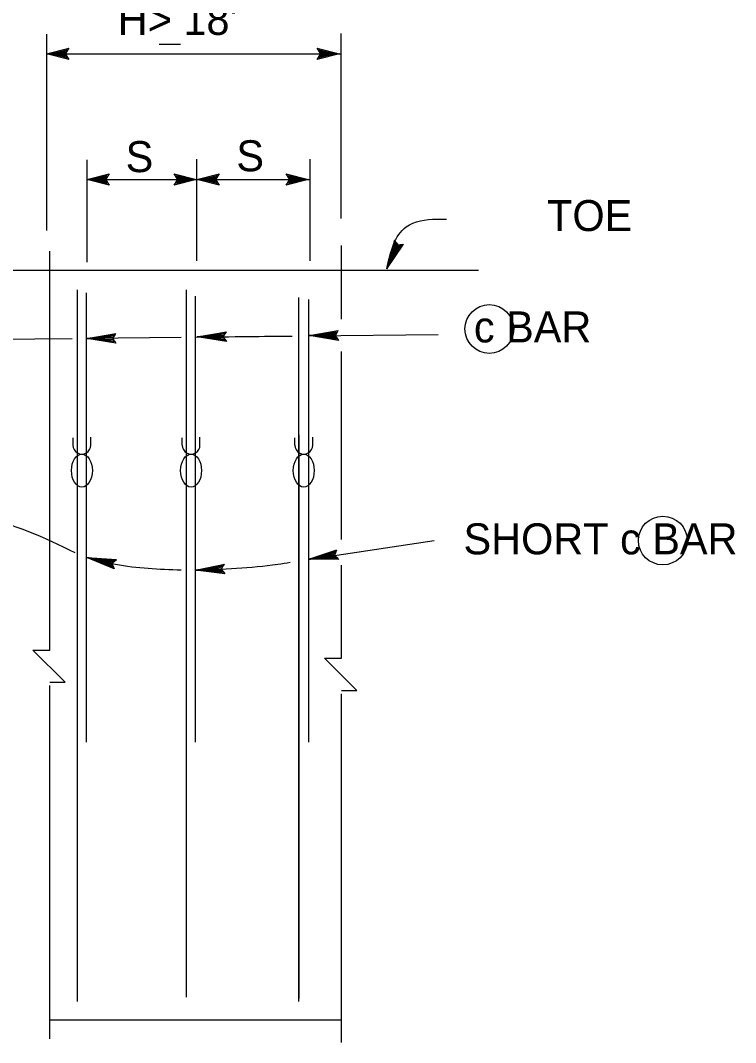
# Model space of a CAD drawing. Extents: x 0 to 2.83, y 0 to 1.83.
# Drawn here: x 0.4966 to 0.7658, y 1.251 to 1.6357 of the extents above; entities that cross this region are included whole.
import ezdxf

# ---------------------------------------------------------------- set-up
doc = ezdxf.new("R2010")
doc.units = 0
for name, color, linetype in [('212 Leaders and Dim Lines', 7, 'Continuous'), ('213 Rebar', 7, 'Continuous'), ('214 Text and Titles', 7, 'Continuous'), ('216 Rebar', 7, 'Continuous'), ('240 Concrete', 7, 'Continuous'), ('257 Ground Line', 7, 'Continuous')]:
    doc.layers.add(name, color=color, linetype=linetype)

msp = doc.modelspace()

# ---------------------------------------------------------------- linework, layer by layer
at = {"layer": '212 Leaders and Dim Lines'}
for p, q in [((0.50641, 1.63047), (0.50641, 1.55663)), ((0.61723, 1.63075), (0.61723, 1.56108)), ((0.50641, 1.6231), (0.61723, 1.6231)), ((0.52153, 1.58318), (0.52153, 1.5447)), ((0.5629, 1.58345), (0.5629, 1.54525)), ((0.60559, 1.58345), (0.60559, 1.54525)), ((0.52153, 1.57581), (0.60559, 1.57581)), ((0.63746, 1.55297), (0.6345, 1.54222)), ((0.63775, 1.55252), (0.6345, 1.54222)), ((0.6345, 1.54222), (0.63805, 1.55207)), ((0.6345, 1.54222), (0.63835, 1.55162)), ((0.6345, 1.54222), (0.64079, 1.55143)), ((0.6345, 1.54222), (0.64025, 1.55136)), ((0.63972, 1.5513), (0.6345, 1.54222)), ((0.63918, 1.55123), (0.6345, 1.54222)), ((0.63865, 1.55117), (0.6345, 1.54222)), ((0.63805, 1.55207), (0.63746, 1.55297)), ((0.63805, 1.55207), (0.63865, 1.55117)), ((0.63865, 1.55117), (0.63972, 1.5513)), ((0.63972, 1.5513), (0.64079, 1.55143)), ((0.42718, 1.51525), (0.5161, 1.51603)), ((0.52145, 1.51608), (0.55705, 1.51647)), ((0.52153, 1.51602), (0.53252, 1.51789)), ((0.52153, 1.51602), (0.53224, 1.51743)), ((0.53196, 1.51697), (0.52153, 1.51602)), ((0.53168, 1.51651), (0.52153, 1.51602)), ((0.5314, 1.51605), (0.52153, 1.51602)), ((0.53253, 1.51422), (0.52153, 1.51602)), ((0.52153, 1.51602), (0.53196, 1.51514)), ((0.53225, 1.51468), (0.52153, 1.51602)), ((0.52153, 1.51602), (0.53168, 1.51559)), ((0.5314, 1.51605), (0.53196, 1.51697)), ((0.53196, 1.51514), (0.5314, 1.51605)), ((0.53196, 1.51697), (0.53252, 1.51789)), ((0.56314, 1.5166), (0.57413, 1.51847)), ((0.56314, 1.5166), (0.57385, 1.51801)), ((0.57357, 1.51755), (0.56314, 1.5166)), ((0.57329, 1.51709), (0.56314, 1.5166)), ((0.573, 1.51663), (0.56314, 1.5166)), ((0.57414, 1.5148), (0.56314, 1.5166)), ((0.56314, 1.5166), (0.57357, 1.51572)), ((0.57386, 1.51526), (0.56314, 1.5166)), ((0.56314, 1.5166), (0.57329, 1.51618)), ((0.573, 1.51663), (0.57357, 1.51755)), ((0.57357, 1.51572), (0.573, 1.51663)), ((0.57357, 1.51755), (0.57413, 1.51847)), ((0.60502, 1.51698), (0.65382, 1.51749)), ((0.60526, 1.51707), (0.61625, 1.51894)), ((0.60526, 1.51707), (0.61597, 1.51848)), ((0.61569, 1.51802), (0.60526, 1.51707)), ((0.61541, 1.51756), (0.60526, 1.51707)), ((0.61513, 1.5171), (0.60526, 1.51707)), ((0.61626, 1.51527), (0.60526, 1.51707)), ((0.60526, 1.51707), (0.61569, 1.51619)), ((0.61598, 1.51573), (0.60526, 1.51707)), ((0.60526, 1.51707), (0.61541, 1.51664)), ((0.61513, 1.5171), (0.61569, 1.51802)), ((0.61569, 1.51619), (0.61513, 1.5171)), ((0.61569, 1.51802), (0.61625, 1.51894)), ((0.61569, 1.51619), (0.61626, 1.51527)), ((0.53196, 1.51514), (0.53253, 1.51422)), ((0.57357, 1.51572), (0.57414, 1.5148)), ((0.60489, 1.43277), (0.65233, 1.43998)), ((0.60517, 1.43293), (0.61575, 1.43645)), ((0.60517, 1.43293), (0.61554, 1.43595)), ((0.61534, 1.43546), (0.60517, 1.43293)), ((0.61492, 1.43446), (0.61534, 1.43546)), ((0.61534, 1.43546), (0.61575, 1.43645)), ((0.53116, 1.43129), (0.52157, 1.4336)), ((0.53183, 1.42924), (0.52157, 1.4336)), ((0.52157, 1.4336), (0.53269, 1.43282)), ((0.53192, 1.43205), (0.52157, 1.4336)), ((0.52157, 1.4336), (0.53149, 1.43027)), ((0.53166, 1.42976), (0.52157, 1.4336)), ((0.52157, 1.4336), (0.53132, 1.43078)), ((0.53154, 1.43167), (0.52157, 1.4336)), ((0.52157, 1.4336), (0.5323, 1.43243)), ((0.53116, 1.43129), (0.53192, 1.43205)), ((0.53149, 1.43027), (0.53116, 1.43129)), ((0.53192, 1.43205), (0.53269, 1.43282)), ((0.61513, 1.43496), (0.60517, 1.43293)), ((0.61492, 1.43446), (0.60517, 1.43293)), ((0.60517, 1.43293), (0.61527, 1.43405)), ((0.60517, 1.43293), (0.61562, 1.43364)), ((0.61597, 1.43323), (0.60517, 1.43293)), ((0.61632, 1.43282), (0.60517, 1.43293)), ((0.61562, 1.43364), (0.61492, 1.43446)), ((0.61562, 1.43364), (0.61632, 1.43282)), ((0.53149, 1.43027), (0.53183, 1.42924)), ((0.56244, 1.42873), (0.57334, 1.43106)), ((0.56244, 1.42873), (0.57308, 1.43059)), ((0.57282, 1.43012), (0.56244, 1.42873)), ((0.57255, 1.42965), (0.56244, 1.42873)), ((0.57229, 1.42918), (0.56244, 1.42873)), ((0.5735, 1.42739), (0.56244, 1.42873)), ((0.56244, 1.42873), (0.5729, 1.42828)), ((0.5732, 1.42784), (0.56244, 1.42873)), ((0.56244, 1.42873), (0.57259, 1.42873)), ((0.57229, 1.42918), (0.57282, 1.43012)), ((0.5729, 1.42828), (0.57229, 1.42918)), ((0.57282, 1.43012), (0.57334, 1.43106)), ((0.5729, 1.42828), (0.5735, 1.42739))]:
    msp.add_line(p, q, dxfattribs=at)
for points in [[(0.50641, 1.6231), (0.51485, 1.62522), (0.51345, 1.6231), (0.51485, 1.62099), (0.50641, 1.6231)], [(0.50641, 1.6231), (0.51485, 1.62522), (0.51345, 1.6231), (0.51485, 1.62099), (0.50641, 1.6231)], [(0.50791, 1.6231), (0.51403, 1.62464), (0.51301, 1.6231), (0.51403, 1.62157), (0.50791, 1.6231)], [(0.50791, 1.6231), (0.51403, 1.62464), (0.51301, 1.6231), (0.51403, 1.62157), (0.50791, 1.6231)], [(0.50917, 1.6231), (0.51333, 1.62415), (0.51264, 1.6231), (0.51333, 1.62206), (0.50917, 1.6231)], [(0.50917, 1.6231), (0.51333, 1.62415), (0.51264, 1.6231), (0.51333, 1.62206), (0.50917, 1.6231)], [(0.5102, 1.6231), (0.51277, 1.62375), (0.51234, 1.6231), (0.51277, 1.62246), (0.5102, 1.6231)], [(0.5102, 1.6231), (0.51277, 1.62375), (0.51234, 1.6231), (0.51277, 1.62246), (0.5102, 1.6231)], [(0.6167, 1.6231), (0.60827, 1.62099), (0.60967, 1.6231), (0.60827, 1.62522), (0.6167, 1.6231)], [(0.6167, 1.6231), (0.60827, 1.62099), (0.60967, 1.6231), (0.60827, 1.62522), (0.6167, 1.6231)], [(0.6152, 1.6231), (0.60909, 1.62157), (0.61011, 1.6231), (0.60909, 1.62464), (0.6152, 1.6231)], [(0.6152, 1.6231), (0.60909, 1.62157), (0.61011, 1.6231), (0.60909, 1.62464), (0.6152, 1.6231)], [(0.61395, 1.6231), (0.60978, 1.62206), (0.61048, 1.6231), (0.60978, 1.62415), (0.61395, 1.6231)], [(0.61395, 1.6231), (0.60978, 1.62206), (0.61048, 1.6231), (0.60978, 1.62415), (0.61395, 1.6231)], [(0.61291, 1.6231), (0.61035, 1.62246), (0.61077, 1.6231), (0.61035, 1.62375), (0.61291, 1.6231)], [(0.61291, 1.6231), (0.61035, 1.62246), (0.61077, 1.6231), (0.61035, 1.62375), (0.61291, 1.6231)], [(0.51027, 1.62284), (0.51216, 1.62332), (0.51202, 1.6231), (0.51216, 1.62289), (0.51027, 1.62337)], [(0.51027, 1.62284), (0.51216, 1.62332), (0.51202, 1.6231), (0.51216, 1.62289), (0.51027, 1.62337)], [(0.61285, 1.62337), (0.61096, 1.62289), (0.6111, 1.6231), (0.61096, 1.62332), (0.61285, 1.62284)], [(0.61285, 1.62337), (0.61096, 1.62289), (0.6111, 1.6231), (0.61096, 1.62332), (0.61285, 1.62284)], [(0.52153, 1.57581), (0.52997, 1.57792), (0.52857, 1.57581), (0.52997, 1.57369), (0.52153, 1.57581)], [(0.52153, 1.57581), (0.52997, 1.57792), (0.52857, 1.57581), (0.52997, 1.57369), (0.52153, 1.57581)], [(0.5629, 1.57581), (0.55446, 1.57369), (0.55586, 1.57581), (0.55446, 1.57792), (0.5629, 1.57581)], [(0.5629, 1.57581), (0.55446, 1.57369), (0.55586, 1.57581), (0.55446, 1.57792), (0.5629, 1.57581)], [(0.563, 1.57581), (0.57143, 1.57792), (0.57003, 1.57581), (0.57143, 1.57369), (0.563, 1.57581)], [(0.563, 1.57581), (0.57143, 1.57792), (0.57003, 1.57581), (0.57143, 1.57369), (0.563, 1.57581)], [(0.60507, 1.57581), (0.59663, 1.57369), (0.59803, 1.57581), (0.59663, 1.57792), (0.60507, 1.57581)], [(0.60507, 1.57581), (0.59663, 1.57369), (0.59803, 1.57581), (0.59663, 1.57792), (0.60507, 1.57581)], [(0.52303, 1.57581), (0.52915, 1.57734), (0.52813, 1.57581), (0.52915, 1.57427), (0.52303, 1.57581)], [(0.52303, 1.57581), (0.52915, 1.57734), (0.52813, 1.57581), (0.52915, 1.57427), (0.52303, 1.57581)], [(0.52429, 1.57581), (0.52845, 1.57685), (0.52776, 1.57581), (0.52845, 1.57476), (0.52429, 1.57581)], [(0.52429, 1.57581), (0.52845, 1.57685), (0.52776, 1.57581), (0.52845, 1.57476), (0.52429, 1.57581)], [(0.52532, 1.57581), (0.52789, 1.57646), (0.52746, 1.57581), (0.52789, 1.57516), (0.52532, 1.57581)], [(0.52532, 1.57581), (0.52789, 1.57646), (0.52746, 1.57581), (0.52789, 1.57516), (0.52532, 1.57581)], [(0.52539, 1.57554), (0.52728, 1.57602), (0.52714, 1.57581), (0.52728, 1.57559), (0.52539, 1.57607)], [(0.52539, 1.57554), (0.52728, 1.57602), (0.52714, 1.57581), (0.52728, 1.57559), (0.52539, 1.57607)], [(0.5614, 1.57581), (0.55529, 1.57427), (0.5563, 1.57581), (0.55529, 1.57734), (0.5614, 1.57581)], [(0.5614, 1.57581), (0.55529, 1.57427), (0.5563, 1.57581), (0.55529, 1.57734), (0.5614, 1.57581)], [(0.56015, 1.57581), (0.55598, 1.57476), (0.55668, 1.57581), (0.55598, 1.57685), (0.56015, 1.57581)], [(0.56015, 1.57581), (0.55598, 1.57476), (0.55668, 1.57581), (0.55598, 1.57685), (0.56015, 1.57581)], [(0.55911, 1.57581), (0.55655, 1.57516), (0.55697, 1.57581), (0.55655, 1.57646), (0.55911, 1.57581)], [(0.55911, 1.57581), (0.55655, 1.57516), (0.55697, 1.57581), (0.55655, 1.57646), (0.55911, 1.57581)], [(0.55904, 1.57607), (0.55716, 1.57559), (0.5573, 1.57581), (0.55716, 1.57602), (0.55904, 1.57554)], [(0.55904, 1.57607), (0.55716, 1.57559), (0.5573, 1.57581), (0.55716, 1.57602), (0.55904, 1.57554)], [(0.5645, 1.57581), (0.57061, 1.57734), (0.56959, 1.57581), (0.57061, 1.57427), (0.5645, 1.57581)], [(0.5645, 1.57581), (0.57061, 1.57734), (0.56959, 1.57581), (0.57061, 1.57427), (0.5645, 1.57581)], [(0.56575, 1.57581), (0.56992, 1.57685), (0.56922, 1.57581), (0.56992, 1.57476), (0.56575, 1.57581)], [(0.56575, 1.57581), (0.56992, 1.57685), (0.56922, 1.57581), (0.56992, 1.57476), (0.56575, 1.57581)], [(0.56679, 1.57581), (0.56935, 1.57646), (0.56893, 1.57581), (0.56935, 1.57516), (0.56679, 1.57581)], [(0.56679, 1.57581), (0.56935, 1.57646), (0.56893, 1.57581), (0.56935, 1.57516), (0.56679, 1.57581)], [(0.56685, 1.57554), (0.56874, 1.57602), (0.5686, 1.57581), (0.56874, 1.57559), (0.56685, 1.57607)], [(0.56685, 1.57554), (0.56874, 1.57602), (0.5686, 1.57581), (0.56874, 1.57559), (0.56685, 1.57607)], [(0.60357, 1.57581), (0.59746, 1.57427), (0.59847, 1.57581), (0.59746, 1.57734), (0.60357, 1.57581)], [(0.60357, 1.57581), (0.59746, 1.57427), (0.59847, 1.57581), (0.59746, 1.57734), (0.60357, 1.57581)], [(0.60232, 1.57581), (0.59815, 1.57476), (0.59885, 1.57581), (0.59815, 1.57685), (0.60232, 1.57581)], [(0.60232, 1.57581), (0.59815, 1.57476), (0.59885, 1.57581), (0.59815, 1.57685), (0.60232, 1.57581)], [(0.60128, 1.57581), (0.59872, 1.57516), (0.59914, 1.57581), (0.59872, 1.57646), (0.60128, 1.57581)], [(0.60128, 1.57581), (0.59872, 1.57516), (0.59914, 1.57581), (0.59872, 1.57646), (0.60128, 1.57581)], [(0.60122, 1.57607), (0.59933, 1.57559), (0.59947, 1.57581), (0.59933, 1.57602), (0.60122, 1.57554)], [(0.60122, 1.57607), (0.59933, 1.57559), (0.59947, 1.57581), (0.59933, 1.57602), (0.60122, 1.57554)]]:
    msp.add_lwpolyline(points, dxfattribs=at)
for points in [[(0.6345, 1.54222), (0.64181, 1.558), (0.65321, 1.56093), (0.65701, 1.56093)], [(0.56261, 1.51653), (0.58228, 1.51674), (0.5989, 1.51691)], [(0.47089, 1.44877), (0.48167, 1.44818), (0.51702, 1.43542)], [(0.52144, 1.4337), (0.53235, 1.43104), (0.55709, 1.42889)], [(0.5624, 1.4288), (0.59346, 1.43104), (0.59817, 1.43175)]]:
    msp.add_spline(points, degree=3, dxfattribs=at)
at = {"layer": '213 Rebar'}
msp.add_line((0.60147, 1.26752), (0.60147, 1.47975), dxfattribs=at)
at = {"layer": '214 Text and Titles'}
msp.add_line((0.54876, 1.62672), (0.55681, 1.62672), dxfattribs=at)
for centre in [(0.67311, 1.51955), (0.73844, 1.43992)]:
    msp.add_circle(centre, 0.00917, dxfattribs=at)
at = {"layer": '216 Rebar'}
for p, q in [((0.51804, 1.26647), (0.51804, 1.53433)), ((0.52145, 1.36401), (0.52145, 1.5331)), ((0.55906, 1.26805), (0.55906, 1.53433)), ((0.56248, 1.36401), (0.56248, 1.53187)), ((0.60138, 1.26646), (0.60138, 1.53146)), ((0.60509, 1.36401), (0.60509, 1.53065)), ((0.51636, 1.47583), (0.51636, 1.4786)), ((0.52307, 1.47583), (0.52307, 1.47882)), ((0.55745, 1.47583), (0.55745, 1.4786)), ((0.56416, 1.47583), (0.56416, 1.47882)), ((0.59988, 1.47583), (0.59988, 1.4786)), ((0.6066, 1.47583), (0.6066, 1.47882))]:
    msp.add_line(p, q, dxfattribs=at)
for centre in [(0.51971, 1.47584), (0.56081, 1.47584), (0.60324, 1.47584)]:
    msp.add_arc(centre, 0.00336, 179.9986, 0.0011, dxfattribs=at)
for centre in [(0.51971, 1.46625), (0.56081, 1.46625), (0.60324, 1.46625)]:
    msp.add_ellipse(centre, major_axis=(0, 0.00623), ratio=0.630621, dxfattribs=at)
at = {"layer": '240 Concrete'}
for p, q in [((0.61741, 1.52319), (0.61741, 1.55094)), ((0.50758, 1.39872), (0.50758, 1.54881)), ((0.61741, 1.44036), (0.61741, 1.51114)), ((0.61741, 1.39562), (0.61741, 1.43067)), ((0.50119, 1.3987), (0.50758, 1.39872)), ((0.51337, 1.38658), (0.50119, 1.3987)), ((0.61102, 1.39561), (0.61741, 1.39562)), ((0.6232, 1.38348), (0.61102, 1.39561)), ((0.50758, 1.38656), (0.51337, 1.38658)), ((0.50758, 1.25232), (0.50758, 1.38535)), ((0.61741, 1.38347), (0.6232, 1.38348)), ((0.61741, 1.25096), (0.61741, 1.38225)), ((0.50774, 1.25952), (0.61741, 1.25952))]:
    msp.add_line(p, q, dxfattribs=at)
at = {"layer": '257 Ground Line'}
msp.add_line((0.3041, 1.54172), (0.66907, 1.54172), dxfattribs=at)

# ---------------------------------------------------------------- texts
at = {"layer": '214 Text and Titles'}
for s, height, p in [("H> 18'", 0.011667, (0.53321, 1.63024)), ('S', 0.01167, (0.53618, 1.5786)), ('S', 0.01167, (0.57786, 1.57892)), ('TOE', 0.011667, (0.69486, 1.55641)), ('c BAR', 0.011667, (0.6673, 1.5145)), ('SHORT c BAR', 0.0116667, (0.66339, 1.43473))]:
    msp.add_text(s, height=height, dxfattribs=at).set_placement(p)

doc.saveas('drawing.dxf')
